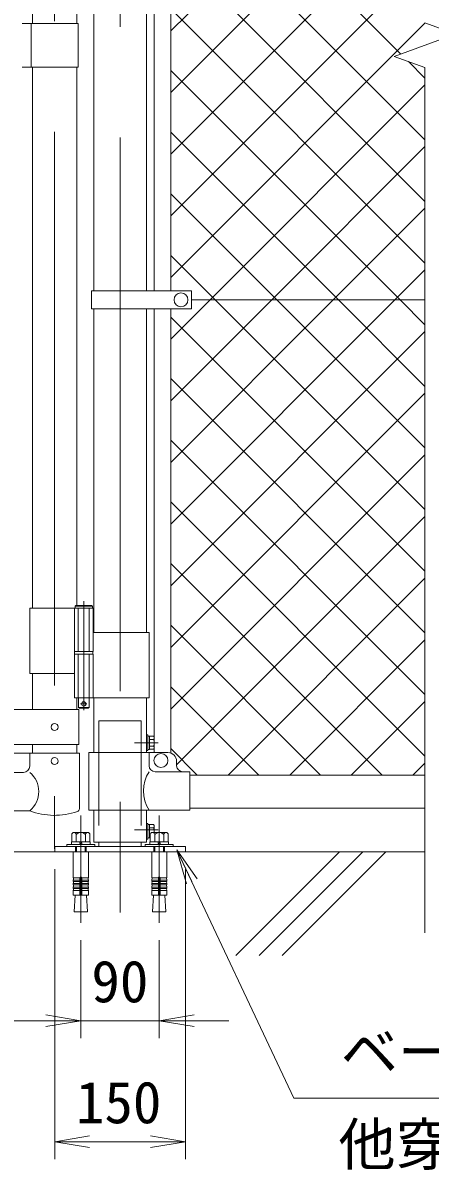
# Model space of a CAD drawing. Units: millimetres, scale not verified. Extents: x -4200 to 4200, y -2970 to 2970.
# Drawn here: x -1696 to -1228, y -604 to 712 of the extents above; entities that cross this region are included whole.
import ezdxf
from ezdxf.enums import TextEntityAlignment as Align

# ---------------------------------------------------------------- set-up
doc = ezdxf.new("R2010")
doc.units = ezdxf.units.MM
doc.header["$LTSCALE"] = 20
doc.linetypes.add('DASHED', pattern=[7.5, 6, -1.5])
doc.linetypes.add('USER1', pattern=[50.8, 31.75, -6.35, 6.35, -6.35])
for name, color, linetype, lineweight in [('0-1_D-BMK', 2, 'USER1', 13), ('0-2_D-STR1', 1, 'Continuous', 18), ('0-3_D-STR3', 3, 'Continuous', 13), ('0-4_D-STR-DIM', 7, 'Continuous', 9), ('0-5_0', 3, 'Continuous', 18), ('0-6_D-STR-TXT', 7, 'Continuous', 9), ('0-7_D-STR2', 7, 'Continuous', 9), ('0-9_D-BGD', 7, 'Continuous', 9)]:
    doc.layers.add(name, color=color, linetype=linetype, lineweight=lineweight)
doc.styles.add('ＭＳ ゴシック', font='')
doc.styles.get('ＭＳ ゴシック').set_extended_font_data('MS Gothic')

# ---------------------------------------------------------------- blocks, each defined once
blk = doc.blocks.new('_Open')
at = {"layer": '0-5_0', "color": 7, "lineweight": 9}
blk.add_line((-20, 3.33), (0, 0), dxfattribs=at)
blk.add_lwpolyline([(-20, -3.33), (0, 0), (-20, 0)], dxfattribs=at)

msp = doc.modelspace()

# ---------------------------------------------------------------- linework, layer by layer
at = {"layer": '0-1_D-BMK'}
for p, q in [((-1659.2, 1603.1), (-1659.2, -235.29)), ((-1584.05, 1596.61), (-1584.05, -320.04)), ((-1625.64, 48.79), (-1625.64, -76.1)), ((-1629.26, -69.13), (-1622.01, -69.13)), ((-1540.07, -113.63), (-1567.52, -113.63)), ((-1629.05, -197.03), (-1629.05, -320.04)), ((-1539.05, -197.03), (-1539.05, -320.04)), ((-1540.07, -213.63), (-1567.52, -213.63))]:
    msp.add_line(p, q, dxfattribs=at)
at = {"layer": '0-2_D-STR1'}
for p, q in [((-1684.6, 1331.87), (-1684.6, 711.37)), ((-1633.8, 1303.87), (-1633.8, 711.37)), ((-1614.3, 967.87), (-1614.3, 404.87)), ((-1553.8, 967.87), (-1553.8, 404.87)), ((-1684.6, 661.37), (-1684.6, 40.87)), ((-1633.8, 661.37), (-1633.8, 43.87)), ((-1614.3, 383.87), (-1614.3, 12.87)), ((-1553.8, 383.87), (-1553.8, 12.87)), ((-1684.6, -34.13), (-1684.6, -75.58)), ((-1633.8, -62.13), (-1633.8, -75.58)), ((-1614.3, -62.13), (-1614.3, -124.93)), ((-1553.8, -62.13), (-1553.8, -124.93)), ((-1684.6, -115.58), (-1684.6, -125.63)), ((-1633.8, -115.58), (-1633.8, -125.63)), ((-1504.05, -150.63), (-1234.05, -150.63)), ((-1614.3, -190.93), (-1614.3, -227.63)), ((-1553.8, -190.93), (-1553.8, -227.63)), ((-1504.05, -188.63), (-1234.05, -188.63)), ((-1614.3, -227.63), (-1553.8, -227.63))]:
    msp.add_line(p, q, dxfattribs=at)
at = {"layer": '0-3_D-STR3'}
for p, q in [((-1544.7, 404.87), (-1544.7, 967.87)), ((-1525.7, 404.87), (-1525.7, 967.87)), ((-1632.2, 711.37), (-1696.3, 711.37)), ((-1686.2, 711.37), (-1686.2, 661.37)), ((-1632.2, 711.37), (-1632.2, 661.37)), ((-1632.2, 661.37), (-1696.3, 661.37)), ((-1616.85, 404.87), (-1616.85, 383.87)), ((-1616.85, 404.87), (-1502.05, 404.87)), ((-1502.05, 404.87), (-1502.05, 383.87)), ((-1616.85, 383.87), (-1502.05, 383.87)), ((-1544.7, -124.93), (-1544.7, 383.87)), ((-1525.7, -125.51), (-1525.7, 383.87)), ((-1234.05, 394.37), (-1502.05, 394.37)), ((-1687.75, 40.87), (-1687.75, -34.13)), ((-1687.75, 40.87), (-1614.84, 40.87)), ((-1636.44, 40.87), (-1636.44, -9.13)), ((-1615.64, 42.87), (-1635.64, 42.87)), ((-1634.64, 43.87), (-1616.64, 43.87)), ((-1615.64, 42.87), (-1616.64, 43.87)), ((-1615.64, 42.87), (-1615.64, 40.87)), ((-1614.84, 40.87), (-1614.84, -9.13)), ((-1614.84, 12.87), (-1550.5, 12.87)), ((-1550.5, 12.87), (-1550.5, -62.13)), ((-1636.44, -9.13), (-1614.84, -9.13)), ((-1636.44, -12.13), (-1614.84, -12.13)), ((-1636.44, -12.13), (-1636.44, -62.13)), ((-1636.14, -9.13), (-1636.14, -12.13)), ((-1636.14, -12.13), (-1615.14, -12.13)), ((-1615.14, -9.13), (-1615.14, -12.13)), ((-1614.84, -12.13), (-1614.84, -62.13)), ((-1687.75, -34.13), (-1636.55, -34.13)), ((-1636.44, -62.13), (-1550.5, -62.13)), ((-1631.64, -62.13), (-1631.64, -73.13)), ((-1630.64, -74.13), (-1631.64, -73.13)), ((-1631.5, -115.58), (-1631.5, -75.58)), ((-1630.64, -74.13), (-1620.64, -74.13)), ((-1620.64, -74.13), (-1619.64, -73.13)), ((-1553.8, -104.63), (-1552.2, -104.63)), ((-1552.2, -104.63), (-1552.2, -122.63)), ((-1631.5, -115.58), (-1722.63, -115.58)), ((-1545.78, -106.13), (-1550.2, -106.13)), ((-1550.2, -106.13), (-1550.2, -121.13)), ((-1545.78, -109.87), (-1550.2, -109.87)), ((-1545.78, -117.39), (-1550.2, -117.39)), ((-1544.7, -108), (-1544.7, -119.26)), ((-1687.75, -125.63), (-1714.2, -125.63)), ((-1630.65, -125.63), (-1687.75, -125.63)), ((-1687.75, -125.63), (-1687.75, -140.63)), ((-1630.65, -125.63), (-1630.65, -189.33)), ((-1619.75, -124.93), (-1529.05, -124.93)), ((-1619.75, -124.93), (-1619.75, -190.93)), ((-1550.65, -124.93), (-1550.65, -139.93)), ((-1545.78, -121.13), (-1550.2, -121.13)), ((-1519.05, -134.93), (-1519.05, -139.93)), ((-1739.2, -147.63), (-1694.75, -147.63)), ((-1543.65, -146.93), (-1504.05, -146.93)), ((-1504.05, -146.93), (-1504.05, -190.93)), ((-1739.2, -191.63), (-1687.75, -191.63)), ((-1619.75, -190.93), (-1504.05, -190.93)), ((-1553.8, -206.07), (-1552.2, -206.07)), ((-1552.2, -206.07), (-1552.2, -224.07)), ((-1545.78, -207.57), (-1550.2, -207.57)), ((-1550.2, -207.57), (-1550.2, -222.57)), ((-1544.7, -209.44), (-1544.7, -216.53)), ((-1639.44, -219.03), (-1639.44, -227.33)), ((-1621.25, -216.53), (-1636.84, -216.53)), ((-1635.05, -216.53), (-1623.05, -216.53)), ((-1634.24, -227.33), (-1634.24, -219.03)), ((-1623.85, -227.33), (-1623.85, -219.03)), ((-1618.65, -227.33), (-1618.65, -219.03)), ((-1545.78, -211.31), (-1550.2, -211.31)), ((-1549.42, -218.83), (-1550.2, -218.83)), ((-1549.44, -222.57), (-1550.2, -222.57)), ((-1549.44, -219.03), (-1549.44, -227.33)), ((-1531.25, -216.53), (-1546.84, -216.53)), ((-1545.05, -216.53), (-1533.05, -216.53)), ((-1544.24, -227.33), (-1544.24, -219.03)), ((-1533.85, -227.33), (-1533.85, -219.03)), ((-1528.65, -227.33), (-1528.65, -219.03)), ((-1645.05, -230.33), (-1645.05, -232.63)), ((-1613.05, -230.33), (-1645.05, -230.33)), ((-1645.05, -232.63), (-1613.05, -232.63)), ((-1618.3, -227.33), (-1639.8, -227.33)), ((-1639.8, -227.33), (-1639.8, -230.33)), ((-1639.8, -230.33), (-1618.3, -230.33)), ((-1639.44, -227.33), (-1618.65, -227.33)), ((-1635.04, -232.63), (-1635.04, -238.63)), ((-1633.96, -238.63), (-1633.96, -232.63)), ((-1630.55, -227.33), (-1629.74, -230.33)), ((-1627.55, -230.33), (-1628.35, -227.33)), ((-1624.12, -238.63), (-1624.12, -232.63)), ((-1623.04, -238.63), (-1623.04, -232.63)), ((-1618.3, -230.33), (-1618.3, -227.33)), ((-1613.05, -232.63), (-1613.05, -230.33)), ((-1608.35, -227.63), (-1608.35, -232.63)), ((-1559.75, -227.63), (-1559.75, -232.63)), ((-1555.05, -230.33), (-1555.05, -232.63)), ((-1523.05, -230.33), (-1555.05, -230.33)), ((-1528.3, -227.33), (-1549.8, -227.33)), ((-1549.8, -227.33), (-1549.8, -230.33)), ((-1549.8, -230.33), (-1528.3, -230.33)), ((-1549.44, -227.33), (-1528.65, -227.33)), ((-1545.04, -232.63), (-1545.04, -238.63)), ((-1543.96, -238.63), (-1543.96, -232.63)), ((-1540.55, -227.33), (-1539.74, -230.33)), ((-1537.55, -230.33), (-1538.35, -227.33)), ((-1534.12, -238.63), (-1534.12, -232.63)), ((-1533.04, -238.63), (-1533.04, -232.63)), ((-1528.3, -230.33), (-1528.3, -227.33)), ((-1523.05, -232.63), (-1523.05, -230.33)), ((-1637.7, -238.63), (-1637.7, -268.67)), ((-1637.7, -238.63), (-1620.4, -238.63)), ((-1620.4, -238.63), (-1620.4, -268.67)), ((-1547.7, -238.63), (-1547.7, -268.67)), ((-1530.4, -238.63), (-1530.4, -268.67)), ((-1630.05, -268.67), (-1637.7, -268.67)), ((-1637.7, -271.17), (-1637.26, -268.71)), ((-1637.7, -271.17), (-1630.05, -271.17)), ((-1637.7, -271.17), (-1637.7, -272.67)), ((-1637.7, -272.67), (-1630.05, -272.67)), ((-1637.7, -275.17), (-1637.26, -272.71)), ((-1637.7, -275.17), (-1630.05, -275.17)), ((-1637.7, -275.17), (-1637.7, -276.67)), ((-1630.05, -268.67), (-1630.05, -288.63)), ((-1628.05, -268.67), (-1620.4, -268.67)), ((-1628.05, -268.67), (-1628.05, -288.63)), ((-1620.4, -271.17), (-1628.05, -271.17)), ((-1620.4, -272.67), (-1628.05, -272.67)), ((-1620.4, -275.17), (-1628.05, -275.17)), ((-1620.4, -271.17), (-1620.83, -268.71)), ((-1620.4, -275.17), (-1620.83, -272.71)), ((-1620.4, -271.17), (-1620.4, -272.67)), ((-1620.4, -275.17), (-1620.4, -276.67)), ((-1540.05, -268.67), (-1547.7, -268.67)), ((-1547.7, -271.17), (-1547.26, -268.71)), ((-1547.7, -271.17), (-1540.05, -271.17)), ((-1547.7, -271.17), (-1547.7, -272.67)), ((-1547.7, -272.67), (-1540.05, -272.67)), ((-1547.7, -275.17), (-1547.26, -272.71)), ((-1547.7, -275.17), (-1540.05, -275.17)), ((-1547.7, -275.17), (-1547.7, -276.67)), ((-1540.05, -268.67), (-1540.05, -288.63)), ((-1538.05, -268.67), (-1530.4, -268.67)), ((-1538.05, -268.67), (-1538.05, -288.63)), ((-1530.4, -271.17), (-1538.05, -271.17)), ((-1530.4, -272.67), (-1538.05, -272.67)), ((-1530.4, -275.17), (-1538.05, -275.17)), ((-1530.4, -271.17), (-1530.83, -268.71)), ((-1530.4, -275.17), (-1530.83, -272.71)), ((-1530.4, -271.17), (-1530.4, -272.67)), ((-1530.4, -275.17), (-1530.4, -276.67)), ((-1637.7, -276.67), (-1630.05, -276.67)), ((-1637.7, -279.17), (-1637.26, -276.71)), ((-1637.7, -279.17), (-1630.05, -279.17)), ((-1637.7, -279.17), (-1637.7, -280.67)), ((-1637.7, -283.13), (-1637.26, -280.67)), ((-1637.7, -280.67), (-1630.05, -280.67)), ((-1637.7, -283.13), (-1630.05, -283.13)), ((-1637.7, -283.13), (-1637.7, -288.63)), ((-1637.7, -288.63), (-1620.4, -288.63)), ((-1635.54, -288.63), (-1636.62, -307.73)), ((-1620.4, -276.67), (-1628.05, -276.67)), ((-1620.4, -279.17), (-1628.05, -279.17)), ((-1620.4, -280.67), (-1628.05, -280.67)), ((-1620.4, -283.13), (-1628.05, -283.13)), ((-1622.55, -288.63), (-1621.47, -307.73)), ((-1620.4, -279.17), (-1620.83, -276.71)), ((-1620.4, -283.13), (-1620.83, -280.67)), ((-1620.4, -279.17), (-1620.4, -280.67)), ((-1620.4, -283.13), (-1620.4, -288.63)), ((-1547.7, -276.67), (-1540.05, -276.67)), ((-1547.7, -279.17), (-1547.26, -276.71)), ((-1547.7, -279.17), (-1540.05, -279.17)), ((-1547.7, -279.17), (-1547.7, -280.67)), ((-1547.7, -283.13), (-1547.26, -280.67)), ((-1547.7, -280.67), (-1540.05, -280.67)), ((-1547.7, -283.13), (-1540.05, -283.13)), ((-1547.7, -283.13), (-1547.7, -288.63)), ((-1547.7, -288.63), (-1530.4, -288.63)), ((-1545.54, -288.63), (-1546.62, -307.73)), ((-1530.4, -276.67), (-1538.05, -276.67)), ((-1530.4, -279.17), (-1538.05, -279.17)), ((-1530.4, -280.67), (-1538.05, -280.67)), ((-1530.4, -283.13), (-1538.05, -283.13)), ((-1532.55, -288.63), (-1531.47, -307.73)), ((-1530.4, -279.17), (-1530.83, -276.71)), ((-1530.4, -283.13), (-1530.83, -280.67)), ((-1530.4, -279.17), (-1530.4, -280.67)), ((-1530.4, -283.13), (-1530.4, -288.63)), ((-1621.47, -307.73), (-1636.62, -307.73)), ((-1531.47, -307.73), (-1546.62, -307.73))]:
    msp.add_line(p, q, dxfattribs=at)
at = {"layer": '0-3_D-STR3', "linetype": 'DASHED'}
for p, q in [((-1631.94, 40.87), (-1631.94, -9.13)), ((-1619.34, 40.87), (-1619.34, -9.13)), ((-1631.94, -12.13), (-1631.94, -62.13)), ((-1619.34, -12.13), (-1619.34, -62.13)), ((-1608.35, -88.63), (-1608.35, -227.63)), ((-1608.35, -88.63), (-1559.75, -88.63)), ((-1559.75, -88.63), (-1559.75, -227.63))]:
    msp.add_line(p, q, dxfattribs=at)
at = {"layer": '0-3_D-STR3'}
for points in [[(-1634.64, 43.87), (-1635.64, 42.87), (-1635.64, 40.87)], [(-1619.64, -62.13), (-1619.64, -73.13), (-1631.64, -73.13)], [(-1631.5, -75.58), (-1739.2, -75.58), (-1789.2, -125.58)], [(-1553.8, -104.63), (-1553.8, -122.63), (-1552.2, -122.63)], [(-1553.8, -206.07), (-1553.8, -224.07), (-1552.2, -224.07)]]:
    msp.add_lwpolyline(points, dxfattribs=at)
for points in [[(-1550.2, -105.93), (-1552.2, -105.93), (-1552.2, -121.33), (-1550.2, -121.33)], [(-1550.2, -207.37), (-1552.2, -207.37), (-1552.2, -222.77), (-1550.2, -222.77)], [(-1659.05, -238.63), (-1509.05, -238.63), (-1509.05, -232.63), (-1659.05, -232.63)]]:
    msp.add_lwpolyline(points, close=True, dxfattribs=at)
for centre, radius in [((-1514.05, 394.37), 8), ((-1625.64, -69.13), 2.5), ((-1659.2, -95.58), 4), ((-1659.2, -134.63), 4), ((-1537.05, -133.93), 8)]:
    msp.add_circle(centre, radius, dxfattribs=at)
for centre, radius, start, end in [((-1546.86, -108), 2.16, 300, 60), ((-1546.86, -119.26), 2.16, 300, 60), ((-1551.77, -113.63), 7.08, 327.93138, 32.06862), ((-1529.05, -134.93), 10, 0, 90), ((-1694.75, -140.63), 7, 270, 0), ((-1543.65, -139.93), 7, 180, 270), ((-1512.05, -139.93), 7, 180, 270), ((-1705.94, -169.63), 28.55, 309.59418, 50.40582), ((-1516.43, -168.93), 40.68, 147.25964, 212.74036), ((-1659.2, -116.9), 80, 249.0916, 289.22051), ((-1633.95, -189.33), 3.3, 289.22051, 0), ((-1546.86, -209.44), 2.16, 300, 60), ((-1636.84, -219.13), 2.6, 2.20423, 177.79577), ((-1629.05, -223.18), 6.65, 38.61324, 141.38676), ((-1621.25, -219.13), 2.6, 2.20423, 177.79577), ((-1621.25, -219.13), 2.6, 2.20423, 177.79577), ((-1546.84, -219.13), 2.6, 2.20423, 177.79577), ((-1551.77, -215.07), 7.08, 348.07662, 32.06862), ((-1539.05, -223.18), 6.65, 38.61324, 141.38676), ((-1531.25, -219.13), 2.6, 2.20423, 177.79577), ((-1629.05, -268.67), 1, 0, 180), ((-1539.05, -268.67), 1, 0, 180)]:
    msp.add_arc(centre, radius, start, end, dxfattribs=at)
at = {"layer": '0-4_D-STR-DIM'}
for p, q in [((-1198.81, 699.19), (-1234.05, 712.02)), ((-1269.28, 673.54), (-1198.81, 699.19)), ((-1234.05, 660.72), (-1269.28, 673.54)), ((-1234.05, -331.63), (-1234.05, 660.72)), ((-1659.05, -258.63), (-1659.05, -591.25)), ((-1509.05, -258.63), (-1509.05, -591.25)), ((-1629.05, -340.04), (-1629.05, -452.54)), ((-1539.05, -340.04), (-1539.05, -452.54)), ((-1669.05, -432.54), (-1709.05, -432.54)), ((-1629.05, -432.54), (-1539.05, -432.54)), ((-1499.05, -432.54), (-1459.05, -432.54)), ((-1619.05, -571.25), (-1549.05, -571.25))]:
    msp.add_line(p, q, dxfattribs=at)
at = {"layer": '0-6_D-STR-TXT'}
msp.add_lwpolyline([(-537.97, -521.11), (-1384.58, -521.11), (-1517.89, -238.36)], dxfattribs=at)
at = {"layer": '0-7_D-STR2'}
for p, q in [((-1525.7, 702.83), (-1250.16, 978.37)), ((-1261.65, 676.32), (-1525.7, 940.37)), ((-1525.7, 632.12), (-1234.05, 923.77)), ((-1234.05, 578.01), (-1525.7, 869.66)), ((-1525.7, 561.41), (-1234.05, 853.06)), ((-1234.05, 507.3), (-1525.7, 798.95)), ((-1525.7, 490.7), (-1234.05, 782.35)), ((-1234.05, 436.59), (-1525.7, 728.24)), ((-1525.7, 419.99), (-1233.77, 711.92)), ((-1234.05, 648.72), (-1252.91, 667.58)), ((-1262.54, 394.37), (-1525.7, 657.52)), ((-1480.61, 394.37), (-1234.05, 640.93)), ((-1333.25, 394.37), (-1525.7, 586.81)), ((-1409.9, 394.37), (-1234.05, 570.22)), ((-1403.96, 394.37), (-1525.7, 516.1)), ((-1339.19, 394.37), (-1234.05, 499.51)), ((-1474.67, 394.37), (-1525.7, 445.39)), ((-1268.48, 394.37), (-1234.05, 428.8)), ((-1525.7, 349.28), (-1480.61, 394.37)), ((-1525.7, 278.57), (-1409.9, 394.37)), ((-1525.7, 207.86), (-1339.19, 394.37)), ((-1525.7, 137.15), (-1268.48, 394.37)), ((-1234.05, 153.74), (-1474.67, 394.37)), ((-1234.05, 224.45), (-1403.96, 394.37)), ((-1234.05, 295.16), (-1333.25, 394.37)), ((-1234.05, 365.87), (-1262.54, 394.37)), ((-1234.05, 83.03), (-1525.7, 374.68)), ((-1525.7, 66.44), (-1234.05, 358.09)), ((-1234.05, 12.32), (-1525.7, 303.97)), ((-1525.7, -4.27), (-1234.05, 287.38)), ((-1234.05, -58.39), (-1525.7, 233.26)), ((-1525.7, -74.99), (-1234.05, 216.66)), ((-1234.05, -129.1), (-1525.7, 162.55)), ((-1519.05, -139.05), (-1234.05, 145.95)), ((-1283.22, -150.63), (-1525.7, 91.84)), ((-1459.92, -150.63), (-1234.05, 75.24)), ((-1353.93, -150.63), (-1525.7, 21.13)), ((-1389.21, -150.63), (-1234.05, 4.53)), ((-1424.65, -150.63), (-1525.7, -49.58)), ((-1318.5, -150.63), (-1234.05, -66.18)), ((-1495.36, -150.63), (-1525.7, -120.29)), ((-1247.79, -150.63), (-1234.05, -136.89))]:
    msp.add_line(p, q, dxfattribs=at)
at = {"layer": '0-9_D-BGD'}
for p, q in [((-1234.05, -238.63), (-2969.05, -238.63)), ((-1450.98, -357.69), (-1331.92, -238.63)), ((-1424.46, -357.69), (-1305.4, -238.63)), ((-1397.95, -357.69), (-1278.89, -238.63))]:
    msp.add_line(p, q, dxfattribs=at)

# ---------------------------------------------------------------- block references
at = {"layer": '0-4_D-STR-DIM', "xscale": 2, "yscale": 2}
for p in [(-1629.05, -432.54), (-1509.05, -571.25)]:
    msp.add_blockref('_Open', p, dxfattribs=at)
at = {"layer": '0-4_D-STR-DIM', "xscale": 2, "yscale": 2, "rotation": 180}
for p in [(-1539.05, -432.54), (-1659.05, -571.25)]:
    msp.add_blockref('_Open', p, dxfattribs=at)
at = {"layer": '0-6_D-STR-TXT', "xscale": 2, "yscale": 2, "rotation": 115.24209}
msp.add_blockref('_Open', (-1518.74, -236.55), dxfattribs=at)

# ---------------------------------------------------------------- texts
at = {"layer": '0-4_D-STR-DIM', "style": 'ＭＳ ゴシック'}
for s, p in [('90', (-1616.92, -425.8)), ('150', (-1634.7, -564.5))]:
    msp.add_text(s, height=48.09, dxfattribs=at).set_placement(p, align=Align.BOTTOM_LEFT)
at = {"layer": '0-6_D-STR-TXT', "style": 'ＭＳ ゴシック'}
for s, p in [('ベースプレート 150x150x6 ', (-1330.61, -506.5)), ('他穿孔めねじアンカーM12', (-1333.23, -612.73))]:
    msp.add_text(s, height=48.09, dxfattribs=at).set_placement(p, align=Align.BOTTOM_LEFT)

doc.saveas('drawing.dxf')
